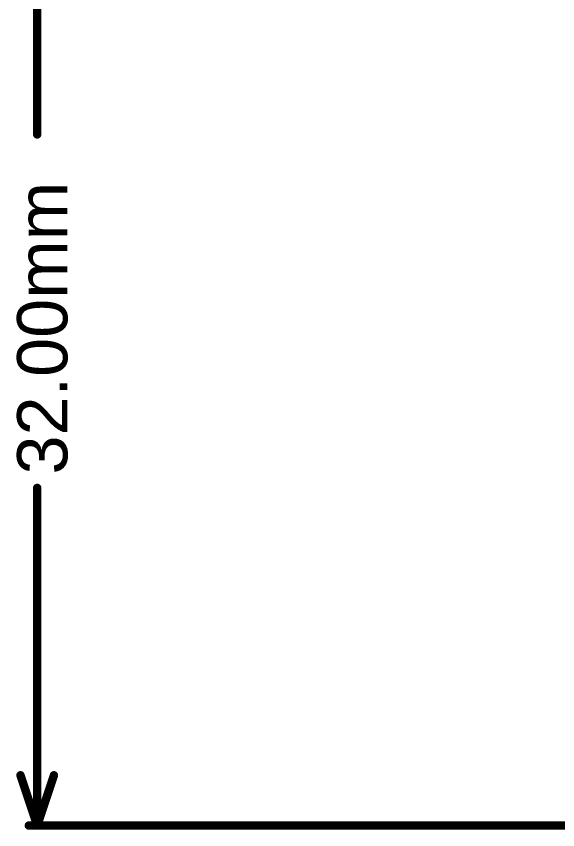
# Model space of a CAD drawing. Header units: inches. Extents: x -6 to 284, y -12 to 154.
# Drawn here: x -6.16 to 10.26, y -11.77 to 12.89 of the extents above; entities that cross this region are included whole.
import ezdxf

# ---------------------------------------------------------------- set-up
doc = ezdxf.new("R2010")
doc.units = ezdxf.units.IN
doc.layers.add('Dimensions', color=6, linetype='Continuous')
doc.styles.add('Arial', font='', dxfattribs={"height": 0.2})
doc.styles.get('Arial').set_extended_font_data('Arial')

msp = doc.modelspace()

# ---------------------------------------------------------------- linework, layer by layer
at = {"layer": 'Dimensions'}
for points in [[(-5.528, 9.311, 0.254, 0.254, 0), (-5.528, 20.36, 0.254, 0.254, 0)], [(-5.528, -11.64, 0.254, 0.254, 0), (-5.528, -1.404, 0.254, 0.254, 0)], [(-6.036, -10.116, 0.254, 0.254, 0), (-5.528, -11.64, 0.254, 0.254, 0)], [(-5.528, -11.64, 0.254, 0.254, 0), (-5.02, -10.116, 0.254, 0.254, 0)], [(-5.782, -11.64, 0.254, 0.254, 0), (11.694, -11.64, 0.254, 0.254, 0)]]:
    msp.add_lwpolyline(points, format="xyseb", dxfattribs=at)
for points in [[(-5.592, 9.311, 0.127, 0.127, 1), (-5.465, 9.311, 0.127, 0.127, 1)], [(-5.592, -1.404, 0.127, 0.127, 1), (-5.465, -1.404, 0.127, 0.127, 1)], [(-6.1, -10.116, 0.127, 0.127, 1), (-5.973, -10.116, 0.127, 0.127, 1)], [(-5.084, -10.116, 0.127, 0.127, 1), (-4.957, -10.116, 0.127, 0.127, 1)], [(-5.846, -11.64, 0.127, 0.127, 1), (-5.719, -11.64, 0.127, 0.127, 1)], [(-5.592, -11.64, 0.127, 0.127, 1), (-5.465, -11.64, 0.127, 0.127, 1)], [(-5.592, -11.64, 0.127, 0.127, 1), (-5.465, -11.64, 0.127, 0.127, 1)], [(-5.592, -11.64, 0.127, 0.127, 1), (-5.465, -11.64, 0.127, 0.127, 1)]]:
    msp.add_lwpolyline(points, format="xyseb", close=True, dxfattribs=at)

# ---------------------------------------------------------------- texts
at = {"layer": 'Dimensions', "style": 'Arial'}
msp.add_text('32.00mm', height=1.524, rotation=90, dxfattribs=at).set_placement((-4.614, -0.998))

doc.saveas('drawing.dxf')
